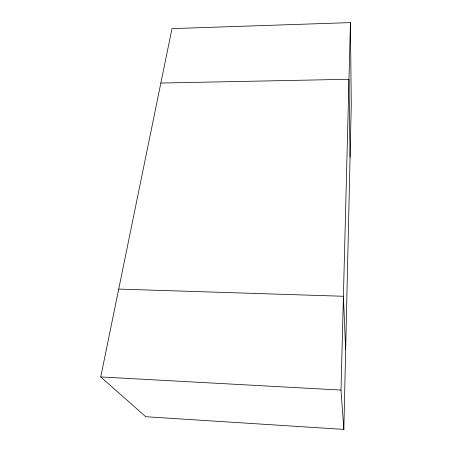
<?xml version="1.0" encoding="UTF-8"?>
<svg xmlns="http://www.w3.org/2000/svg" width="452" height="452" viewBox="0 0 452 452"><rect width="100%" height="100%" fill="white"/><g stroke="black" fill="none" stroke-linecap="round" stroke-linejoin="round"><path stroke-width="0.68" d="M343.836 429.4L351.26 104.937L350.424 22.6L171.992 28.617L100.739 376.951L145.73 416.71L343.836 429.4L341.006 390.082L350.424 22.6M160.855 83.055L348.972 79.275L350.063 157.189M118.718 289.077L343.407 296.275L345.656 349.701M100.739 376.951L341.006 390.082"/></g></svg>
